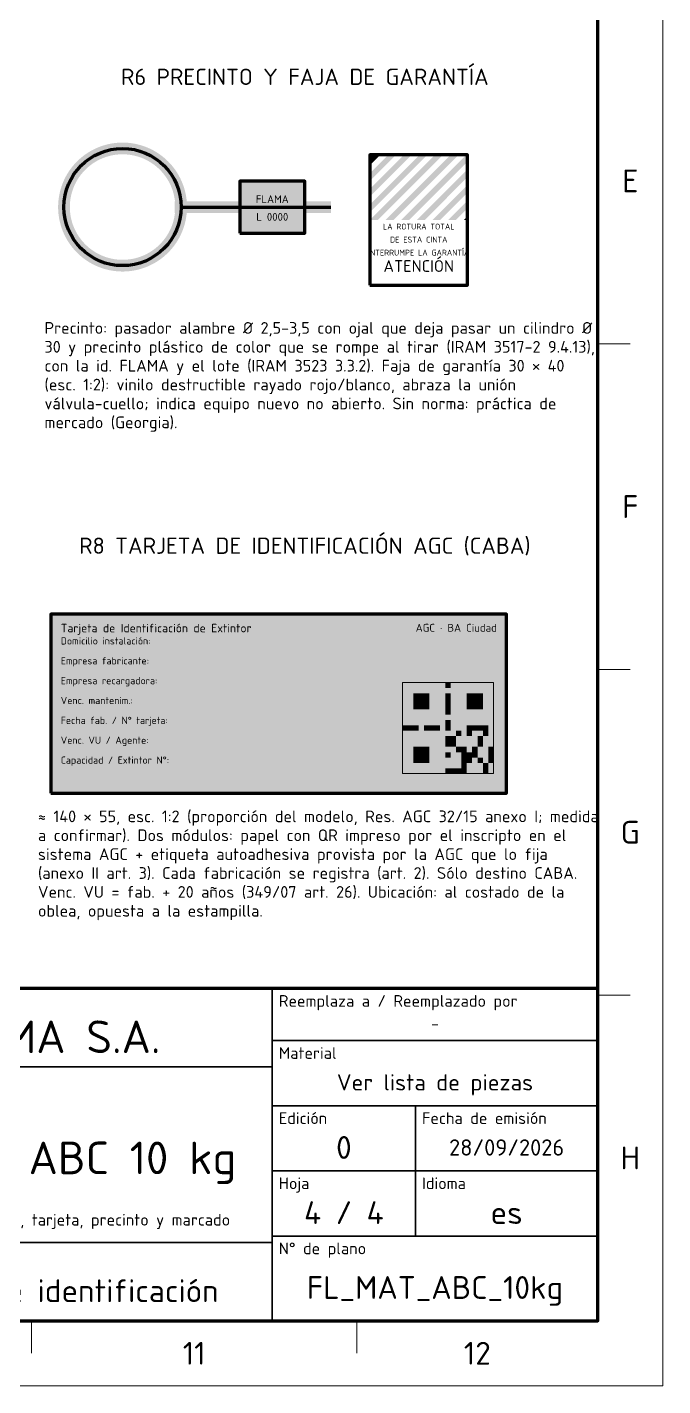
# Model space of a CAD drawing. Header units: millimetres. Extents: x 0 to 2208, y 0 to 420.
# Drawn here: x 2110.3 to 2208, y 0 to 208.6 of the extents above; entities that cross this region are included whole.
import ezdxf
from ezdxf.enums import TextEntityAlignment as Align

# ---------------------------------------------------------------- set-up
doc = ezdxf.new("R2010")
doc.units = ezdxf.units.MM
for name, color, linetype, lineweight in [('01-VISIBLE', 7, 'CONTINUOUS', 70), ('06-TEXTO', 7, 'CONTINUOUS', 25), ('07-RECUADRO', 7, 'CONTINUOUS', 70), ('08-FINA', 5, 'CONTINUOUS', 18), ('10-ROTULO', 7, 'CONTINUOUS', 35), ('11-TEXTO-ROTULO', 7, 'CONTINUOUS', 25), ('13-GRAFICA', 30, 'CONTINUOUS', 18)]:
    doc.layers.add(name, color=color, linetype=linetype, lineweight=lineweight)
doc.styles.add('ISO3098', font='isocpeur.ttf')

msp = doc.modelspace()

# ---------------------------------------------------------------- hatches: boundary and pattern name
at = {"layer": '13-GRAFICA', "true_color": 0xd6d9de}
h = msp.add_hatch(color=7, dxfattribs=at)
h.dxf.hatch_style = 1
h.paths.add_polyline_path([(2116.953, 186.767), (2117.146, 187.027), (2117.347, 187.28), (2117.557, 187.528), (2117.774, 187.768), (2118, 188), (2118.232, 188.226), (2118.472, 188.443), (2118.72, 188.653), (2118.973, 188.854), (2119.233, 189.047), (2119.5, 189.232), (2119.772, 189.407), (2120.05, 189.574), (2120.333, 189.731), (2120.621, 189.879), (2120.914, 190.018), (2121.211, 190.146), (2121.513, 190.265), (2121.818, 190.375), (2122.126, 190.474), (2122.438, 190.563), (2122.752, 190.641), (2123.069, 190.71), (2123.387, 190.768), (2123.708, 190.815), (2124.03, 190.852), (2124.353, 190.879), (2124.676, 190.895), (2125, 190.9), (2125.324, 190.895), (2125.647, 190.879), (2125.97, 190.852), (2126.292, 190.815), (2126.613, 190.768), (2126.931, 190.71), (2127.248, 190.641), (2127.562, 190.563), (2127.874, 190.474), (2128.182, 190.375), (2128.487, 190.265), (2128.789, 190.146), (2129.086, 190.018), (2129.379, 189.879), (2129.667, 189.731), (2129.95, 189.574), (2130.228, 189.407), (2130.5, 189.232), (2130.767, 189.047), (2131.027, 188.854), (2131.28, 188.653), (2131.528, 188.443), (2131.768, 188.226), (2132, 188), (2132.226, 187.768), (2132.443, 187.528), (2132.653, 187.28), (2132.854, 187.027), (2133.047, 186.767), (2133.1, 186.69), (2133.1, 181), (2133.096, 181.265), (2133.083, 181.53), (2133.061, 181.794), (2133.031, 182.057), (2132.992, 182.319), (2132.944, 182.58), (2132.888, 182.839), (2132.824, 183.096), (2132.751, 183.351), (2132.67, 183.604), (2132.581, 183.853), (2132.483, 184.1), (2132.378, 184.343), (2132.265, 184.583), (2132.144, 184.818), (2132.015, 185.05), (2131.879, 185.277), (2131.735, 185.5), (2131.584, 185.718), (2131.426, 185.931), (2131.261, 186.139), (2131.09, 186.341), (2130.912, 186.537), (2130.728, 186.728), (2130.537, 186.912), (2130.341, 187.09), (2130.139, 187.261), (2129.931, 187.426), (2129.718, 187.584), (2129.5, 187.735), (2129.277, 187.879), (2129.05, 188.015), (2128.818, 188.144), (2128.583, 188.265), (2128.343, 188.378), (2128.1, 188.483), (2127.853, 188.581), (2127.604, 188.67), (2127.351, 188.751), (2127.096, 188.824), (2126.839, 188.888), (2126.58, 188.944), (2126.319, 188.992), (2126.057, 189.031), (2125.794, 189.061), (2125.53, 189.083), (2125.265, 189.096), (2125, 189.1), (2124.735, 189.096), (2124.47, 189.083), (2124.206, 189.061), (2123.943, 189.031), (2123.681, 188.992), (2123.42, 188.944), (2123.161, 188.888), (2122.904, 188.824), (2122.649, 188.751), (2122.396, 188.67), (2122.147, 188.581), (2121.9, 188.483), (2121.657, 188.378), (2121.417, 188.265), (2121.182, 188.144), (2120.95, 188.015), (2120.723, 187.879), (2120.5, 187.735), (2120.282, 187.584), (2120.069, 187.426), (2119.861, 187.261), (2119.659, 187.09), (2119.463, 186.912), (2119.272, 186.728), (2119.088, 186.537), (2118.91, 186.341), (2118.739, 186.139), (2118.574, 185.931), (2118.416, 185.718), (2118.265, 185.5), (2118.121, 185.277), (2117.985, 185.05), (2117.856, 184.818), (2117.735, 184.583), (2117.622, 184.343), (2117.517, 184.1), (2117.419, 183.853), (2117.33, 183.604), (2117.249, 183.351), (2117.176, 183.096), (2117.112, 182.839), (2117.056, 182.58), (2117.008, 182.319), (2116.969, 182.057), (2116.939, 181.794), (2116.917, 181.53), (2116.904, 181.265), (2116.9, 181), (2116.9, 186.69)])
at = {"layer": '13-GRAFICA', "true_color": 0xc81e2d}
h = msp.add_hatch(color=7, dxfattribs=at)
h.dxf.hatch_style = 1
h.paths.add_polyline_path([(2163, 187.4), (2163, 188.6), (2163.4, 189), (2164.6, 189)])
h = msp.add_hatch(color=7, dxfattribs=at)
h.dxf.hatch_style = 1
h.paths.add_polyline_path([(2163, 185), (2163, 186.2), (2165.8, 189), (2167, 189)])
h = msp.add_hatch(color=7, dxfattribs=at)
h.dxf.hatch_style = 1
h.paths.add_polyline_path([(2163, 182.6), (2163, 183.8), (2168.2, 189), (2169.4, 189)])
h = msp.add_hatch(color=7, dxfattribs=at)
h.dxf.hatch_style = 1
h.paths.add_polyline_path([(2163, 180.2), (2163, 181.4), (2170.6, 189), (2171.8, 189)])
h = msp.add_hatch(color=7, dxfattribs=at)
h.dxf.hatch_style = 1
h.paths.add_polyline_path([(2163, 179), (2173, 189), (2174.2, 189), (2164.2, 179)])
h = msp.add_hatch(color=7, dxfattribs=at)
h.dxf.hatch_style = 1
h.paths.add_polyline_path([(2165.4, 179), (2175.4, 189), (2176.6, 189), (2166.6, 179)])
h = msp.add_hatch(color=7, dxfattribs=at)
h.dxf.hatch_style = 1
h.paths.add_polyline_path([(2167.8, 179), (2177.8, 189), (2178, 189), (2178, 188), (2169, 179)])
at = {"layer": '13-GRAFICA', "true_color": 0xd6d9de}
h = msp.add_hatch(color=7, dxfattribs=at)
h.dxf.hatch_style = 1
h.paths.add_polyline_path([(2116.768, 175.5), (2116.593, 175.772), (2116.426, 176.05), (2116.269, 176.333), (2116.121, 176.621), (2115.982, 176.914), (2115.854, 177.211), (2115.735, 177.513), (2115.625, 177.818), (2115.526, 178.126), (2115.437, 178.438), (2115.359, 178.752), (2115.29, 179.069), (2115.232, 179.387), (2115.185, 179.708), (2115.148, 180.03), (2115.121, 180.353), (2115.105, 180.676), (2115.1, 181), (2115.105, 181.324), (2115.121, 181.647), (2115.148, 181.97), (2115.185, 182.292), (2115.232, 182.613), (2115.29, 182.931), (2115.359, 183.248), (2115.437, 183.562), (2115.526, 183.874), (2115.625, 184.182), (2115.735, 184.487), (2115.854, 184.789), (2115.982, 185.086), (2116.121, 185.379), (2116.269, 185.667), (2116.426, 185.95), (2116.593, 186.228), (2116.768, 186.5), (2116.9, 186.69), (2116.9, 181), (2116.9, 175.31)])
h = msp.add_hatch(color=7, dxfattribs=at)
h.dxf.hatch_style = 1
h.paths.add_polyline_path([(2134.879, 180.353), (2134.852, 180.03), (2134.815, 179.708), (2134.768, 179.387), (2134.71, 179.069), (2134.641, 178.752), (2134.563, 178.438), (2134.474, 178.126), (2134.375, 177.818), (2134.265, 177.513), (2134.146, 177.211), (2134.018, 176.914), (2133.879, 176.621), (2133.731, 176.333), (2133.574, 176.05), (2133.407, 175.772), (2133.232, 175.5), (2133.1, 175.31), (2133.1, 181), (2133.1, 186.69), (2133.232, 186.5), (2133.407, 186.228), (2133.574, 185.95), (2133.731, 185.667), (2133.879, 185.379), (2134.018, 185.086), (2134.146, 184.789), (2134.265, 184.487), (2134.375, 184.182), (2134.474, 183.874), (2134.563, 183.562), (2134.641, 183.248), (2134.71, 182.931), (2134.768, 182.613), (2134.815, 182.292), (2134.852, 181.97), (2134.879, 181.647), (2134.895, 181.324), (2134.9, 181), (2134.895, 180.676)])
at = {"layer": '13-GRAFICA', "true_color": 0xc81e2d}
h = msp.add_hatch(color=7, dxfattribs=at)
h.dxf.hatch_style = 1
h.paths.add_polyline_path([(2170.2, 179), (2178, 186.8), (2178, 185.6), (2171.4, 179)])
at = {"layer": '13-GRAFICA', "true_color": 0xffd200}
h = msp.add_hatch(color=7, dxfattribs=at)
h.dxf.hatch_style = 1
h.paths.add_polyline_path([(2153, 177), (2153, 185), (2143, 185), (2143, 177)])
at = {"layer": '13-GRAFICA', "true_color": 0xc81e2d}
h = msp.add_hatch(color=7, dxfattribs=at)
h.dxf.hatch_style = 1
h.paths.add_polyline_path([(2172.6, 179), (2178, 184.4), (2178, 183.2), (2173.8, 179)])
at = {"layer": '13-GRAFICA', "true_color": 0xd6d9de}
h = msp.add_hatch(color=7, dxfattribs=at)
h.dxf.hatch_style = 1
h.paths.add_polyline_path([(2157, 180.1), (2157, 181.9), (2133, 181.9), (2133, 180.1)])
at = {"layer": '13-GRAFICA', "true_color": 0xc81e2d}
h = msp.add_hatch(color=7, dxfattribs=at)
h.dxf.hatch_style = 1
h.paths.add_polyline_path([(2175, 179), (2178, 182), (2178, 180.8), (2176.2, 179)])
at = {"layer": '13-GRAFICA', "true_color": 0xd6d9de}
h = msp.add_hatch(color=7, dxfattribs=at)
h.dxf.hatch_style = 1
h.paths.add_polyline_path([(2133.047, 175.233), (2132.854, 174.973), (2132.653, 174.72), (2132.443, 174.472), (2132.226, 174.232), (2132, 174), (2131.768, 173.774), (2131.528, 173.557), (2131.28, 173.347), (2131.027, 173.146), (2130.767, 172.953), (2130.5, 172.768), (2130.228, 172.593), (2129.95, 172.426), (2129.667, 172.269), (2129.379, 172.121), (2129.086, 171.982), (2128.789, 171.854), (2128.487, 171.735), (2128.182, 171.625), (2127.874, 171.526), (2127.562, 171.437), (2127.248, 171.359), (2126.931, 171.29), (2126.613, 171.232), (2126.292, 171.185), (2125.97, 171.148), (2125.647, 171.121), (2125.324, 171.105), (2125, 171.1), (2124.676, 171.105), (2124.353, 171.121), (2124.03, 171.148), (2123.708, 171.185), (2123.387, 171.232), (2123.069, 171.29), (2122.752, 171.359), (2122.438, 171.437), (2122.126, 171.526), (2121.818, 171.625), (2121.513, 171.735), (2121.211, 171.854), (2120.914, 171.982), (2120.621, 172.121), (2120.333, 172.269), (2120.05, 172.426), (2119.772, 172.593), (2119.5, 172.768), (2119.233, 172.953), (2118.973, 173.146), (2118.72, 173.347), (2118.472, 173.557), (2118.232, 173.774), (2118, 174), (2117.774, 174.232), (2117.557, 174.472), (2117.347, 174.72), (2117.146, 174.973), (2116.953, 175.233), (2116.9, 175.31), (2116.9, 181), (2116.904, 180.735), (2116.917, 180.47), (2116.939, 180.206), (2116.969, 179.943), (2117.008, 179.681), (2117.056, 179.42), (2117.112, 179.161), (2117.176, 178.904), (2117.249, 178.649), (2117.33, 178.396), (2117.419, 178.147), (2117.517, 177.9), (2117.622, 177.657), (2117.735, 177.417), (2117.856, 177.182), (2117.985, 176.95), (2118.121, 176.723), (2118.265, 176.5), (2118.416, 176.282), (2118.574, 176.069), (2118.739, 175.861), (2118.91, 175.659), (2119.088, 175.463), (2119.272, 175.272), (2119.463, 175.088), (2119.659, 174.91), (2119.861, 174.739), (2120.069, 174.574), (2120.282, 174.416), (2120.5, 174.265), (2120.723, 174.121), (2120.95, 173.985), (2121.182, 173.856), (2121.417, 173.735), (2121.657, 173.622), (2121.9, 173.517), (2122.147, 173.419), (2122.396, 173.33), (2122.649, 173.249), (2122.904, 173.176), (2123.161, 173.112), (2123.42, 173.056), (2123.681, 173.008), (2123.943, 172.969), (2124.206, 172.939), (2124.47, 172.917), (2124.735, 172.904), (2125, 172.9), (2125.265, 172.904), (2125.53, 172.917), (2125.794, 172.939), (2126.057, 172.969), (2126.319, 173.008), (2126.58, 173.056), (2126.839, 173.112), (2127.096, 173.176), (2127.351, 173.249), (2127.604, 173.33), (2127.853, 173.419), (2128.1, 173.517), (2128.343, 173.622), (2128.583, 173.735), (2128.818, 173.856), (2129.05, 173.985), (2129.277, 174.121), (2129.5, 174.265), (2129.718, 174.416), (2129.931, 174.574), (2130.139, 174.739), (2130.341, 174.91), (2130.537, 175.088), (2130.728, 175.272), (2130.912, 175.463), (2131.09, 175.659), (2131.261, 175.861), (2131.426, 176.069), (2131.584, 176.282), (2131.735, 176.5), (2131.879, 176.723), (2132.015, 176.95), (2132.144, 177.182), (2132.265, 177.417), (2132.378, 177.657), (2132.483, 177.9), (2132.581, 178.147), (2132.67, 178.396), (2132.751, 178.649), (2132.824, 178.904), (2132.888, 179.161), (2132.944, 179.42), (2132.992, 179.681), (2133.031, 179.943), (2133.061, 180.206), (2133.083, 180.47), (2133.096, 180.735), (2133.1, 181), (2133.1, 175.31)])
at = {"layer": '13-GRAFICA', "true_color": 0xc81e2d}
h = msp.add_hatch(color=7, dxfattribs=at)
h.dxf.hatch_style = 1
h.paths.add_polyline_path([(2177.4, 179), (2178, 179.6), (2178, 179)])
at = {"layer": '13-GRAFICA', "true_color": 0xffffff}
h = msp.add_hatch(color=7, dxfattribs=at)
h.dxf.hatch_style = 1
h.paths.add_polyline_path([(2184, 91), (2184, 118.5), (2114, 118.5), (2114, 91)])
at = {"layer": '13-GRAFICA', "true_color": 0xe1e1e1}
h = msp.add_hatch(color=7, dxfattribs=at)
h.dxf.hatch_style = 1
h.paths.add_polyline_path([(2184, 115.1), (2184, 118.5), (2114, 118.5), (2114, 115.1)])
at = {"layer": '13-GRAFICA', "true_color": 0xffd200}
h = msp.add_hatch(color=7, dxfattribs=at)
h.dxf.hatch_style = 1
h.paths.add_polyline_path([(2183, 115.4), (2183, 118.2), (2169, 118.2), (2169, 115.4)])
at = {"layer": '13-GRAFICA', "true_color": 0xffffff}
h = msp.add_hatch(color=7, dxfattribs=at)
h.dxf.hatch_style = 1
h.paths.add_polyline_path([(2182, 94), (2182, 108), (2168, 108), (2168, 94)])
at = {"layer": '13-GRAFICA', "true_color": 0x191919}
h = msp.add_hatch(color=7, dxfattribs=at)
h.dxf.hatch_style = 1
h.paths.add_polyline_path([(2168, 108), (2168.824, 108), (2168.824, 107.176), (2168.824, 103.059), (2168.824, 102.235), (2168, 102.235)])
h = msp.add_hatch(color=7, dxfattribs=at)
h.dxf.hatch_style = 1
h.paths.add_polyline_path([(2172.941, 108), (2172.941, 107.176), (2168.824, 107.176), (2168.824, 108)])
h = msp.add_hatch(color=7, dxfattribs=at)
h.dxf.hatch_style = 1
h.paths.add_polyline_path([(2173.765, 108), (2173.765, 102.235), (2172.941, 102.235), (2172.941, 103.059), (2172.941, 107.176), (2172.941, 108)])
h = msp.add_hatch(color=7, dxfattribs=at)
h.dxf.hatch_style = 1
h.paths.add_polyline_path([(2175.412, 107.176), (2175.412, 108), (2174.588, 108), (2174.588, 107.176)])
h = msp.add_hatch(color=7, dxfattribs=at)
h.dxf.hatch_style = 1
h.paths.add_polyline_path([(2176.235, 108), (2177.059, 108), (2177.059, 107.176), (2177.059, 103.059), (2177.059, 102.235), (2176.235, 102.235)])
h = msp.add_hatch(color=7, dxfattribs=at)
h.dxf.hatch_style = 1
h.paths.add_polyline_path([(2181.176, 108), (2181.176, 107.176), (2177.059, 107.176), (2177.059, 108)])
h = msp.add_hatch(color=7, dxfattribs=at)
h.dxf.hatch_style = 1
h.paths.add_polyline_path([(2182, 108), (2182, 102.235), (2181.176, 102.235), (2181.176, 103.059), (2181.176, 107.176), (2181.176, 108)])
h = msp.add_hatch(color=7, dxfattribs=at)
h.dxf.hatch_style = 1
h.paths.add_polyline_path([(2172.118, 103.882), (2169.647, 103.882), (2169.647, 106.353), (2172.118, 106.353)])
h = msp.add_hatch(color=7, dxfattribs=at)
h.dxf.hatch_style = 1
h.paths.add_polyline_path([(2175.412, 105.529), (2175.412, 106.353), (2174.588, 106.353), (2174.588, 105.529)])
h = msp.add_hatch(color=7, dxfattribs=at)
h.dxf.hatch_style = 1
h.paths.add_polyline_path([(2175.412, 104.706), (2175.412, 105.529), (2174.588, 105.529), (2174.588, 104.706)])
h = msp.add_hatch(color=7, dxfattribs=at)
h.dxf.hatch_style = 1
h.paths.add_polyline_path([(2175.412, 103.882), (2175.412, 104.706), (2174.588, 104.706), (2174.588, 103.882)])
h = msp.add_hatch(color=7, dxfattribs=at)
h.dxf.hatch_style = 1
h.paths.add_polyline_path([(2180.353, 103.882), (2177.882, 103.882), (2177.882, 106.353), (2180.353, 106.353)])
h = msp.add_hatch(color=7, dxfattribs=at)
h.dxf.hatch_style = 1
h.paths.add_polyline_path([(2168.824, 102.235), (2168.824, 103.059), (2172.941, 103.059), (2172.941, 102.235)])
h = msp.add_hatch(color=7, dxfattribs=at)
h.dxf.hatch_style = 1
h.paths.add_polyline_path([(2175.412, 103.059), (2175.412, 103.882), (2174.588, 103.882), (2174.588, 103.059)])
h = msp.add_hatch(color=7, dxfattribs=at)
h.dxf.hatch_style = 1
h.paths.add_polyline_path([(2175.412, 101.412), (2175.412, 102.235), (2174.588, 102.235), (2174.588, 101.412)])
h = msp.add_hatch(color=7, dxfattribs=at)
h.dxf.hatch_style = 1
h.paths.add_polyline_path([(2177.059, 102.235), (2177.059, 103.059), (2181.176, 103.059), (2181.176, 102.235)])
h = msp.add_hatch(color=7, dxfattribs=at)
h.dxf.hatch_style = 1
h.paths.add_polyline_path([(2168.824, 100.588), (2168.824, 101.412), (2168, 101.412), (2168, 100.588)])
h = msp.add_hatch(color=7, dxfattribs=at)
h.dxf.hatch_style = 1
h.paths.add_polyline_path([(2169.647, 100.588), (2169.647, 101.412), (2168.824, 101.412), (2168.824, 100.588)])
h = msp.add_hatch(color=7, dxfattribs=at)
h.dxf.hatch_style = 1
h.paths.add_polyline_path([(2170.471, 100.588), (2170.471, 101.412), (2169.647, 101.412), (2169.647, 100.588)])
h = msp.add_hatch(color=7, dxfattribs=at)
h.dxf.hatch_style = 1
h.paths.add_polyline_path([(2172.118, 100.588), (2172.118, 101.412), (2171.294, 101.412), (2171.294, 100.588)])
h = msp.add_hatch(color=7, dxfattribs=at)
h.dxf.hatch_style = 1
h.paths.add_polyline_path([(2172.941, 100.588), (2172.941, 101.412), (2172.118, 101.412), (2172.118, 100.588)])
h = msp.add_hatch(color=7, dxfattribs=at)
h.dxf.hatch_style = 1
h.paths.add_polyline_path([(2173.765, 100.588), (2173.765, 101.412), (2172.941, 101.412), (2172.941, 100.588)])
h = msp.add_hatch(color=7, dxfattribs=at)
h.dxf.hatch_style = 1
h.paths.add_polyline_path([(2175.412, 100.588), (2175.412, 101.412), (2174.588, 101.412), (2174.588, 100.588)])
h = msp.add_hatch(color=7, dxfattribs=at)
h.dxf.hatch_style = 1
h.paths.add_polyline_path([(2177.059, 99.765), (2177.059, 100.588), (2176.235, 100.588), (2176.235, 99.765)])
h = msp.add_hatch(color=7, dxfattribs=at)
h.dxf.hatch_style = 1
h.paths.add_polyline_path([(2178.706, 100.588), (2178.706, 101.412), (2177.882, 101.412), (2177.882, 100.588)])
h = msp.add_hatch(color=7, dxfattribs=at)
h.dxf.hatch_style = 1
h.paths.add_polyline_path([(2178.706, 99.765), (2178.706, 100.588), (2177.882, 100.588), (2177.882, 99.765)])
h = msp.add_hatch(color=7, dxfattribs=at)
h.dxf.hatch_style = 1
h.paths.add_polyline_path([(2179.529, 100.588), (2179.529, 101.412), (2178.706, 101.412), (2178.706, 100.588)])
h = msp.add_hatch(color=7, dxfattribs=at)
h.dxf.hatch_style = 1
h.paths.add_polyline_path([(2180.353, 100.588), (2180.353, 101.412), (2179.529, 101.412), (2179.529, 100.588)])
h = msp.add_hatch(color=7, dxfattribs=at)
h.dxf.hatch_style = 1
h.paths.add_polyline_path([(2181.176, 100.588), (2181.176, 101.412), (2180.353, 101.412), (2180.353, 100.588)])
h = msp.add_hatch(color=7, dxfattribs=at)
h.dxf.hatch_style = 1
h.paths.add_polyline_path([(2181.176, 99.765), (2181.176, 100.588), (2180.353, 100.588), (2180.353, 99.765)])
h = msp.add_hatch(color=7, dxfattribs=at)
h.dxf.hatch_style = 1
h.paths.add_polyline_path([(2168, 99.765), (2168.824, 99.765), (2168.824, 98.941), (2168.824, 94.824), (2168.824, 94), (2168, 94)])
h = msp.add_hatch(color=7, dxfattribs=at)
h.dxf.hatch_style = 1
h.paths.add_polyline_path([(2172.941, 99.765), (2172.941, 98.941), (2168.824, 98.941), (2168.824, 99.765)])
h = msp.add_hatch(color=7, dxfattribs=at)
h.dxf.hatch_style = 1
h.paths.add_polyline_path([(2172.118, 95.647), (2169.647, 95.647), (2169.647, 98.118), (2172.118, 98.118)])
h = msp.add_hatch(color=7, dxfattribs=at)
h.dxf.hatch_style = 1
h.paths.add_polyline_path([(2173.765, 99.765), (2173.765, 94), (2172.941, 94), (2172.941, 94.824), (2172.941, 98.941), (2172.941, 99.765)])
h = msp.add_hatch(color=7, dxfattribs=at)
h.dxf.hatch_style = 1
h.paths.add_polyline_path([(2175.412, 98.941), (2175.412, 99.765), (2174.588, 99.765), (2174.588, 98.941)])
h = msp.add_hatch(color=7, dxfattribs=at)
h.dxf.hatch_style = 1
h.paths.add_polyline_path([(2175.412, 98.118), (2175.412, 98.941), (2174.588, 98.941), (2174.588, 98.118)])
h = msp.add_hatch(color=7, dxfattribs=at)
h.dxf.hatch_style = 1
h.paths.add_polyline_path([(2176.235, 98.941), (2176.235, 99.765), (2175.412, 99.765), (2175.412, 98.941)])
h = msp.add_hatch(color=7, dxfattribs=at)
h.dxf.hatch_style = 1
h.paths.add_polyline_path([(2176.235, 98.118), (2176.235, 98.941), (2175.412, 98.941), (2175.412, 98.118)])
h = msp.add_hatch(color=7, dxfattribs=at)
h.dxf.hatch_style = 1
h.paths.add_polyline_path([(2177.059, 97.294), (2177.059, 98.118), (2176.235, 98.118), (2176.235, 97.294)])
h = msp.add_hatch(color=7, dxfattribs=at)
h.dxf.hatch_style = 1
h.paths.add_polyline_path([(2177.882, 97.294), (2177.882, 98.118), (2177.059, 98.118), (2177.059, 97.294)])
h = msp.add_hatch(color=7, dxfattribs=at)
h.dxf.hatch_style = 1
h.paths.add_polyline_path([(2179.529, 97.294), (2179.529, 98.118), (2178.706, 98.118), (2178.706, 97.294)])
h = msp.add_hatch(color=7, dxfattribs=at)
h.dxf.hatch_style = 1
h.paths.add_polyline_path([(2180.353, 98.941), (2180.353, 99.765), (2179.529, 99.765), (2179.529, 98.941)])
h = msp.add_hatch(color=7, dxfattribs=at)
h.dxf.hatch_style = 1
h.paths.add_polyline_path([(2180.353, 98.118), (2180.353, 98.941), (2179.529, 98.941), (2179.529, 98.118)])
h = msp.add_hatch(color=7, dxfattribs=at)
h.dxf.hatch_style = 1
h.paths.add_polyline_path([(2182, 97.294), (2182, 98.118), (2181.176, 98.118), (2181.176, 97.294)])
h = msp.add_hatch(color=7, dxfattribs=at)
h.dxf.hatch_style = 1
h.paths.add_polyline_path([(2175.412, 96.471), (2175.412, 97.294), (2174.588, 97.294), (2174.588, 96.471)])
h = msp.add_hatch(color=7, dxfattribs=at)
h.dxf.hatch_style = 1
h.paths.add_polyline_path([(2177.882, 96.471), (2177.882, 97.294), (2177.059, 97.294), (2177.059, 96.471)])
h = msp.add_hatch(color=7, dxfattribs=at)
h.dxf.hatch_style = 1
h.paths.add_polyline_path([(2177.882, 95.647), (2177.882, 96.471), (2177.059, 96.471), (2177.059, 95.647)])
h = msp.add_hatch(color=7, dxfattribs=at)
h.dxf.hatch_style = 1
h.paths.add_polyline_path([(2178.706, 96.471), (2178.706, 97.294), (2177.882, 97.294), (2177.882, 96.471)])
h = msp.add_hatch(color=7, dxfattribs=at)
h.dxf.hatch_style = 1
h.paths.add_polyline_path([(2178.706, 95.647), (2178.706, 96.471), (2177.882, 96.471), (2177.882, 95.647)])
h = msp.add_hatch(color=7, dxfattribs=at)
h.dxf.hatch_style = 1
h.paths.add_polyline_path([(2179.529, 96.471), (2179.529, 97.294), (2178.706, 97.294), (2178.706, 96.471)])
h = msp.add_hatch(color=7, dxfattribs=at)
h.dxf.hatch_style = 1
h.paths.add_polyline_path([(2180.353, 95.647), (2180.353, 96.471), (2179.529, 96.471), (2179.529, 95.647)])
h = msp.add_hatch(color=7, dxfattribs=at)
h.dxf.hatch_style = 1
h.paths.add_polyline_path([(2182, 96.471), (2182, 97.294), (2181.176, 97.294), (2181.176, 96.471)])
h = msp.add_hatch(color=7, dxfattribs=at)
h.dxf.hatch_style = 1
h.paths.add_polyline_path([(2182, 95.647), (2182, 96.471), (2181.176, 96.471), (2181.176, 95.647)])
h = msp.add_hatch(color=7, dxfattribs=at)
h.dxf.hatch_style = 1
h.paths.add_polyline_path([(2168.824, 94), (2168.824, 94.824), (2172.941, 94.824), (2172.941, 94)])
h = msp.add_hatch(color=7, dxfattribs=at)
h.dxf.hatch_style = 1
h.paths.add_polyline_path([(2175.412, 94), (2175.412, 94.824), (2174.588, 94.824), (2174.588, 94)])
h = msp.add_hatch(color=7, dxfattribs=at)
h.dxf.hatch_style = 1
h.paths.add_polyline_path([(2176.235, 94), (2176.235, 94.824), (2175.412, 94.824), (2175.412, 94)])
h = msp.add_hatch(color=7, dxfattribs=at)
h.dxf.hatch_style = 1
h.paths.add_polyline_path([(2177.059, 94), (2177.059, 94.824), (2176.235, 94.824), (2176.235, 94)])
h = msp.add_hatch(color=7, dxfattribs=at)
h.dxf.hatch_style = 1
h.paths.add_polyline_path([(2177.882, 94.824), (2177.882, 95.647), (2177.059, 95.647), (2177.059, 94.824)])
h = msp.add_hatch(color=7, dxfattribs=at)
h.dxf.hatch_style = 1
h.paths.add_polyline_path([(2177.882, 94), (2177.882, 94.824), (2177.059, 94.824), (2177.059, 94)])
h = msp.add_hatch(color=7, dxfattribs=at)
h.dxf.hatch_style = 1
h.paths.add_polyline_path([(2181.176, 94.824), (2181.176, 95.647), (2180.353, 95.647), (2180.353, 94.824)])
h = msp.add_hatch(color=7, dxfattribs=at)
h.dxf.hatch_style = 1
h.paths.add_polyline_path([(2181.176, 94), (2181.176, 94.824), (2180.353, 94.824), (2180.353, 94)])

# ---------------------------------------------------------------- linework, layer by layer
at = {"layer": '01-VISIBLE'}
msp.add_line((2134, 181), (2157, 181), dxfattribs=at)
for points in [[(2163, 169), (2178, 169), (2178, 189), (2163, 189)], [(2143, 177), (2153, 177), (2153, 185), (2143, 185)], [(2114, 91), (2184, 91), (2184, 118.5), (2114, 118.5)]]:
    msp.add_lwpolyline(points, close=True, dxfattribs=at)
msp.add_circle((2125, 181), 9, dxfattribs=at)
at = {"layer": '07-RECUADRO'}
for points in [[(1639, 10), (2198, 10), (2198, 410), (1639, 410)], [(2023, 10), (2198, 10), (2198, 61), (2023, 61)]]:
    msp.add_lwpolyline(points, close=True, dxfattribs=at)
at = {"layer": '08-FINA'}
for p, q in [((2198, 160), (2203, 160)), ((2198, 110), (2203, 110)), ((2198, 60), (2203, 60)), ((2111, 10), (2111, 5)), ((2161, 10), (2161, 5))]:
    msp.add_line(p, q, dxfattribs=at)
for points in [[(1614, 0), (2208, 0), (2208, 420), (1614, 420)], [(2168, 94), (2182, 94), (2182, 108), (2168, 108)]]:
    msp.add_lwpolyline(points, close=True, dxfattribs=at)
at = {"layer": '10-ROTULO'}
for points in [[(2078, 49), (2148, 49), (2148, 61), (2078, 61)], [(2148, 53), (2198, 53), (2198, 61), (2148, 61)], [(2148, 43), (2198, 43), (2198, 53), (2148, 53)], [(2078, 22), (2148, 22), (2148, 49), (2078, 49)], [(2148, 33), (2170, 33), (2170, 43), (2148, 43)], [(2170, 33), (2198, 33), (2198, 43), (2170, 43)], [(2148, 23), (2170, 23), (2170, 33), (2148, 33)], [(2170, 23), (2198, 23), (2198, 33), (2170, 33)], [(2148, 10), (2198, 10), (2198, 23), (2148, 23)], [(2078, 10), (2148, 10), (2148, 22), (2078, 22)]]:
    msp.add_lwpolyline(points, close=True, dxfattribs=at)

# ---------------------------------------------------------------- texts
at = {"layer": '06-TEXTO', "style": 'ISO3098'}
for s, height, p in [('R6 PRECINTO Y FAJA DE GARANTÍA', 2.5, (2153, 201)), ('E', 3.5, (2203, 185)), ('F', 3.5, (2203, 135)), ('R8 TARJETA DE IDENTIFICACIÓN AGC (CABA)', 2.5, (2153, 129)), ('G', 3.5, (2203, 85)), ('H', 3.5, (2203, 35)), ('11', 3.5, (2136, 5)), ('12', 3.5, (2179.5, 5))]:
    msp.add_text(s, height=height, dxfattribs=at).set_placement(p, align=Align.MIDDLE_CENTER)
for s, p in [('Precinto: pasador alambre Ø 2,5-3,5 con ojal que deja pasar un cilindro Ø', (2113, 161)), ('30 y precinto plástico de color que se rompe al tirar (IRAM 3517-2 9.4.13),', (2113, 158.1)), ('con la id. FLAMA y el lote (IRAM 3523 3.3.2). Faja de garantía 30 × 40', (2113, 155.2)), ('(esc. 1:2): vinilo destructible rayado rojo/blanco, abraza la unión', (2113, 152.3)), ('válvula-cuello; indica equipo nuevo no abierto. Sin norma: práctica de', (2113, 149.4)), ('mercado (Georgia).', (2113, 146.5)), ('≈ 140 × 55, esc. 1:2 (proporción del modelo, Res. AGC 32/15 anexo I; medida', (2112, 86)), ('a confirmar). Dos módulos: papel con QR impreso por el inscripto en el', (2112, 83.1)), ('sistema AGC + etiqueta autoadhesiva provista por la AGC que lo fija', (2112, 80.2)), ('(anexo II art. 3). Cada fabricación se registra (art. 2). Sólo destino CABA.', (2112, 77.3)), ('Venc. VU = fab. + 20 años (349/07 art. 26). Ubicación: al costado de la', (2112, 74.4)), ('oblea, opuesta a la estampilla.', (2112, 71.5))]:
    msp.add_text(s, height=1.8, dxfattribs=at).set_placement(p, align=Align.BOTTOM_LEFT)
at = {"layer": '11-TEXTO-ROTULO', "style": 'ISO3098'}
for s, p in [('Reemplaza a / Reemplazado por', (2149, 60)), ('Material', (2149, 52)), ('Edición', (2149, 42)), ('Fecha de emisión', (2171, 42)), ('Hoja', (2149, 32)), ('Idioma', (2171, 32)), ('N° de plano', (2149, 22))]:
    msp.add_text(s, height=1.8, dxfattribs=at).set_placement(p, align=Align.TOP_LEFT)
for s, height, p in [('FLAMA S.A.', 5, (2113, 53.6)), ('-', 1.8, (2173, 55.6)), ('Ver lista de piezas', 2.5, (2173, 46.6)), ('0', 3.5, (2159, 36.6)), ('28/09/2026', 2.5, (2184, 36.6)), ('Extintor ABC 10 kg', 5, (2113, 35)), ('4 / 4', 3.5, (2159, 26.6)), ('es', 3.5, (2184, 26.6)), ('Etiqueta, sellos, oblea, tarjeta, precinto y marcado', 1.8, (2113, 25.5)), ('FL_MAT_ABC_10kg', 3.5, (2173, 15.1)), ('Rotulado e identificación', 3.5, (2113, 14.6))]:
    msp.add_text(s, height=height, dxfattribs=at).set_placement(p, align=Align.MIDDLE_CENTER)
at = {"layer": '13-GRAFICA', "style": 'ISO3098'}
for s, p in [('FLAMA', (2148, 182.2)), ('L 0000', (2148, 179.5))]:
    msp.add_text(s, height=1.2, dxfattribs=at).set_placement(p, align=Align.MIDDLE_CENTER)
at = {"layer": '13-GRAFICA', "true_color": 0x191919, "style": 'ISO3098'}
for s, p in [('LA ROTURA TOTAL', (2170.5, 178)), ('DE ESTA CINTA', (2170.5, 176)), ('INTERRUMPE LA GARANTÍA', (2170.5, 174))]:
    msp.add_text(s, height=0.9, dxfattribs=at).set_placement(p, align=Align.MIDDLE_CENTER)
at = {"layer": '13-GRAFICA', "true_color": 0xc81e2d, "style": 'ISO3098'}
msp.add_text('ATENCIÓN', height=1.8, dxfattribs=at).set_placement((2170.5, 170.5), align=Align.BOTTOM_CENTER)
at = {"layer": '13-GRAFICA', "style": 'ISO3098'}
msp.add_text('Tarjeta de Identificación de Extintor', height=1.3, dxfattribs=at).set_placement((2115.5, 117), align=Align.TOP_LEFT)
at = {"layer": '13-GRAFICA', "true_color": 0x191919, "style": 'ISO3098'}
msp.add_text('AGC · BA Ciudad', height=1.2, dxfattribs=at).set_placement((2182.5, 117), align=Align.TOP_RIGHT)
at = {"layer": '13-GRAFICA', "style": 'ISO3098'}
for s, p in [('Domicilio instalación:', (2115.5, 113.5)), ('Empresa fabricante:', (2115.5, 110.45)), ('Empresa recargadora:', (2115.5, 107.4)), ('Venc. mantenim.:', (2115.5, 104.35)), ('Fecha fab. / N° tarjeta:', (2115.5, 101.3)), ('Venc. VU / Agente:', (2115.5, 98.25)), ('Capacidad / Extintor N°:', (2115.5, 95.2))]:
    msp.add_text(s, height=1.1, dxfattribs=at).set_placement(p, align=Align.BOTTOM_LEFT)

doc.saveas('drawing.dxf')
